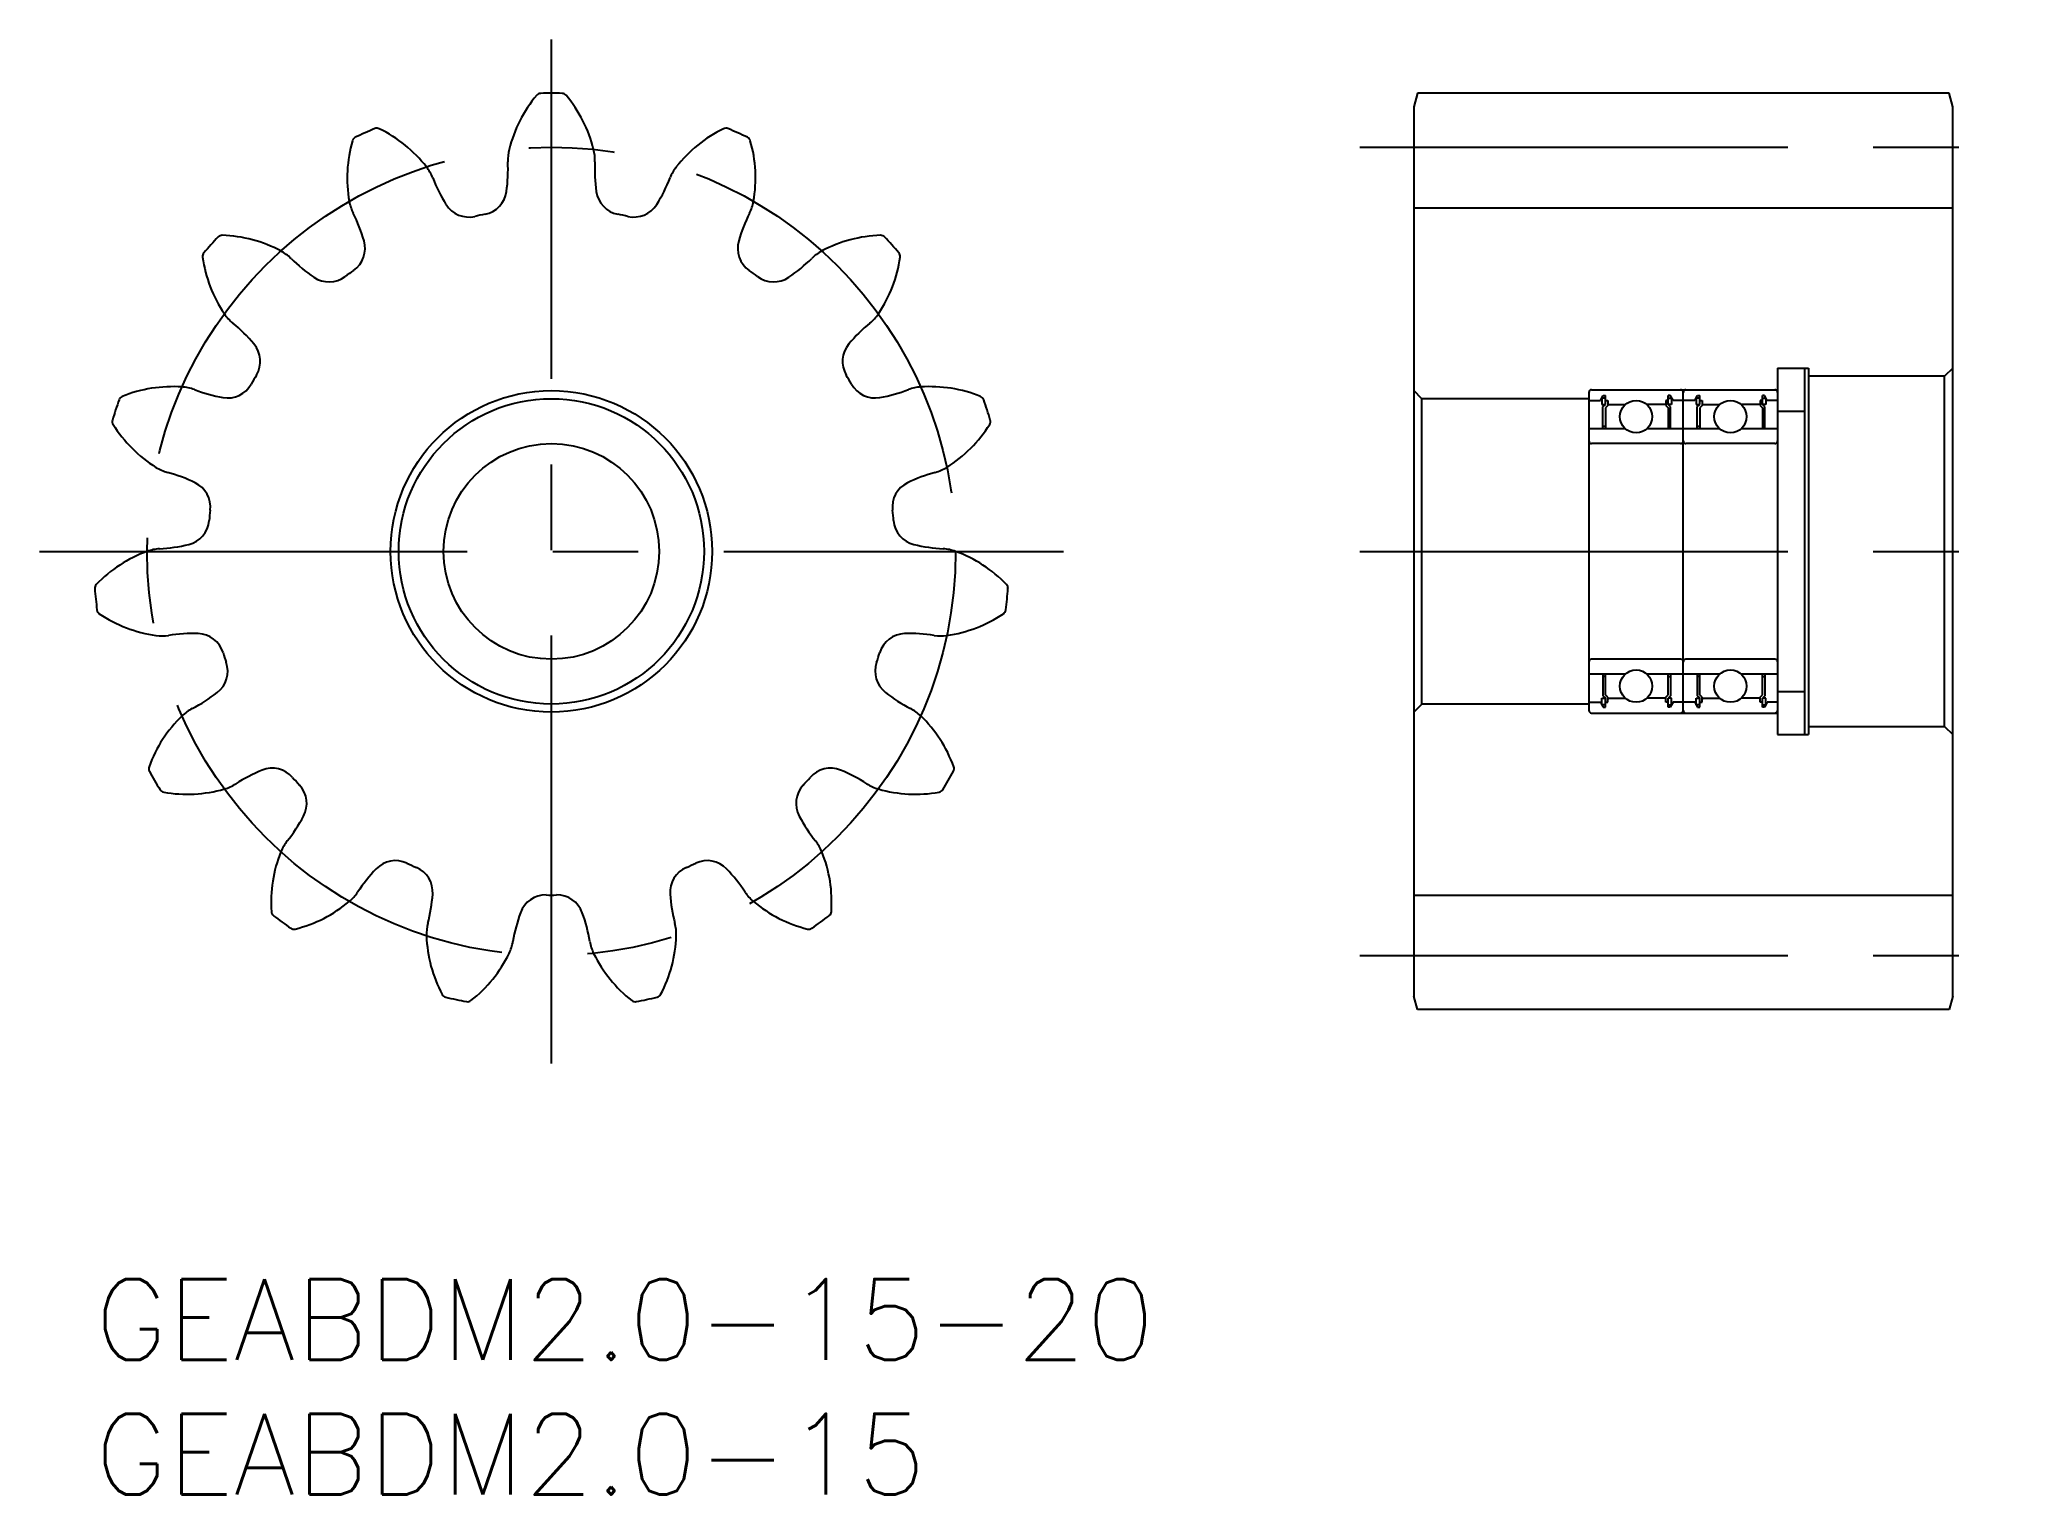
# Model space of a CAD drawing. Extents: x -2.1 to 70.9, y -8 to 46.
import ezdxf

# ---------------------------------------------------------------- set-up
doc = ezdxf.new("R2010")
doc.units = 0
doc.header["$LTSCALE"] = 0.5
doc.linetypes.add('CENTER', pattern=[50.8, 31.75, -6.35, 6.35, -6.35])
for name, color, linetype in [('MSM_CENTER', 1, 'CENTER'), ('MSM_CONTINUOUS', 7, 'CONTINUOUS'), ('MSM_PART_NUMBER', 7, 'CONTINUOUS')]:
    doc.layers.add(name, color=color, linetype=linetype)
doc.styles.get("Standard").update_dxf_attribs({"font": 'txt.shx', "height": 3, "bigfont": 'bigfont.shx'})

# ---------------------------------------------------------------- blocks, each defined once
blk = doc.blocks.new('*U6')
at = {"layer": 'MSM_PART_NUMBER'}
blk.add_text('GEABDM2.0-15-20', height=3, dxfattribs=at).set_placement((0, -3))
blk = doc.blocks.new('*U7')
at = {"layer": 'MSM_PART_NUMBER'}
blk.add_text('GEABDM2.0-15', height=3, dxfattribs=at).set_placement((0, -8))

msp = doc.modelspace()

# ---------------------------------------------------------------- linework, layer by layer
at = {"layer": 'MSM_CENTER'}
for p, q in [((16.944, 8), (16.944, 46)), ((46.944, 42), (70.944, 42)), ((-2.056, 27), (35.944, 27)), ((46.944, 27), (70.944, 27)), ((46.944, 12), (70.944, 12))]:
    msp.add_line(p, q, dxfattribs=at)
msp.add_circle((16.944, 27), 15, dxfattribs=at)
at = {"layer": 'MSM_CONTINUOUS'}
for p, q in [((49.078, 44), (48.944, 43.5)), ((68.81, 44), (49.078, 44)), ((68.944, 43.5), (68.81, 44)), ((48.944, 43.5), (48.944, 10.5)), ((68.944, 10.5), (68.944, 43.5)), ((48.944, 39.75), (68.944, 39.75)), ((62.444, 33.8), (62.444, 20.2)), ((62.444, 33.8), (63.594, 33.8)), ((63.444, 33.8), (63.444, 20.2)), ((63.594, 33.8), (63.594, 20.2)), ((68.944, 33.8), (68.644, 33.5)), ((49.244, 32.665), (48.944, 32.965)), ((55.444, 32.9), (55.444, 21.1)), ((55.544, 33), (62.444, 33)), ((58.944, 21.1), (58.944, 32.9)), ((68.644, 33.5), (63.594, 33.5)), ((68.644, 20.5), (68.644, 33.5)), ((55.444, 32.665), (49.244, 32.665)), ((49.244, 21.335), (49.244, 32.665)), ((55.444, 32.6), (55.874, 32.6)), ((55.874, 32.6), (55.978, 32.78)), ((55.926, 32.69), (55.926, 32.45)), ((56.054, 32.69), (55.926, 32.69)), ((55.926, 32.45), (56.054, 32.45)), ((55.964, 32.36), (56.054, 32.45)), ((55.964, 31.55), (55.964, 32.36)), ((55.978, 32.78), (56.054, 32.78)), ((56.054, 32.45), (56.054, 32.78)), ((56.054, 32.6), (56.144, 32.6)), ((56.144, 32.413), (56.054, 32.323)), ((56.054, 32.323), (56.054, 31.55)), ((56.144, 32.6), (56.144, 32.413)), ((56.144, 32.48), (56.174, 32.45)), ((56.174, 32.45), (56.798, 32.45)), ((58.264, 32.45), (57.591, 32.45)), ((58.294, 32.48), (58.264, 32.45)), ((58.294, 32.6), (58.294, 32.413)), ((58.384, 32.6), (58.294, 32.6)), ((58.294, 32.413), (58.384, 32.323)), ((58.384, 32.45), (58.384, 32.78)), ((58.46, 32.78), (58.384, 32.78)), ((58.384, 32.69), (58.512, 32.69)), ((58.512, 32.45), (58.384, 32.45)), ((58.474, 32.36), (58.384, 32.45)), ((58.384, 32.323), (58.384, 31.55)), ((58.564, 32.6), (58.46, 32.78)), ((58.474, 31.55), (58.474, 32.36)), ((58.512, 32.69), (58.512, 32.45)), ((59.374, 32.6), (58.564, 32.6)), ((59.374, 32.6), (59.478, 32.78)), ((59.426, 32.69), (59.426, 32.45)), ((59.554, 32.69), (59.426, 32.69)), ((59.426, 32.45), (59.554, 32.45)), ((59.464, 32.36), (59.554, 32.45)), ((59.464, 31.55), (59.464, 32.36)), ((59.478, 32.78), (59.554, 32.78)), ((59.554, 32.45), (59.554, 32.78)), ((59.554, 32.6), (59.644, 32.6)), ((59.644, 32.413), (59.554, 32.323)), ((59.554, 32.323), (59.554, 31.55)), ((59.644, 32.6), (59.644, 32.413)), ((59.644, 32.48), (59.674, 32.45)), ((59.674, 32.45), (60.298, 32.45)), ((61.764, 32.45), (61.091, 32.45)), ((61.794, 32.48), (61.764, 32.45)), ((61.794, 32.6), (61.794, 32.413)), ((61.884, 32.6), (61.794, 32.6)), ((61.794, 32.413), (61.884, 32.323)), ((61.884, 32.45), (61.884, 32.78)), ((61.96, 32.78), (61.884, 32.78)), ((61.884, 32.69), (62.012, 32.69)), ((62.012, 32.45), (61.884, 32.45)), ((61.974, 32.36), (61.884, 32.45)), ((61.884, 32.323), (61.884, 31.55)), ((62.064, 32.6), (61.96, 32.78)), ((61.974, 31.55), (61.974, 32.36)), ((62.012, 32.69), (62.012, 32.45)), ((62.444, 32.6), (62.064, 32.6)), ((62.444, 32.2), (63.444, 32.2)), ((56.798, 31.55), (55.444, 31.55)), ((56.054, 31.64), (55.964, 31.64)), ((60.298, 31.55), (57.591, 31.55)), ((58.384, 31.64), (58.474, 31.64)), ((59.554, 31.64), (59.464, 31.64)), ((62.444, 31.55), (61.091, 31.55)), ((61.884, 31.64), (61.974, 31.64)), ((58.844, 31), (55.544, 31)), ((62.344, 31), (59.044, 31)), ((58.844, 23), (55.544, 23)), ((62.344, 23), (59.044, 23)), ((56.798, 22.45), (55.444, 22.45)), ((55.964, 22.45), (55.964, 21.64)), ((56.054, 22.36), (55.964, 22.36)), ((56.054, 21.677), (56.054, 22.45)), ((60.298, 22.45), (57.591, 22.45)), ((58.384, 21.677), (58.384, 22.45)), ((58.384, 22.36), (58.474, 22.36)), ((58.474, 22.45), (58.474, 21.64)), ((59.464, 22.45), (59.464, 21.64)), ((59.554, 22.36), (59.464, 22.36)), ((59.554, 21.677), (59.554, 22.45)), ((62.444, 22.45), (61.091, 22.45)), ((61.884, 21.677), (61.884, 22.45)), ((61.884, 22.36), (61.974, 22.36)), ((61.974, 22.45), (61.974, 21.64)), ((49.244, 21.335), (48.944, 21.035)), ((55.444, 21.335), (49.244, 21.335)), ((55.444, 21.4), (55.874, 21.4)), ((55.874, 21.4), (55.978, 21.22)), ((55.926, 21.55), (56.054, 21.55)), ((55.926, 21.31), (55.926, 21.55)), ((56.054, 21.31), (55.926, 21.31)), ((55.964, 21.64), (56.054, 21.55)), ((55.978, 21.22), (56.054, 21.22)), ((56.144, 21.587), (56.054, 21.677)), ((56.054, 21.22), (56.054, 21.55)), ((56.054, 21.4), (56.144, 21.4)), ((56.144, 21.4), (56.144, 21.587)), ((56.144, 21.52), (56.174, 21.55)), ((56.174, 21.55), (56.798, 21.55)), ((58.264, 21.55), (57.591, 21.55)), ((58.294, 21.52), (58.264, 21.55)), ((58.294, 21.587), (58.384, 21.677)), ((58.294, 21.4), (58.294, 21.587)), ((58.384, 21.4), (58.294, 21.4)), ((58.474, 21.64), (58.384, 21.55)), ((58.384, 21.22), (58.384, 21.55)), ((58.512, 21.55), (58.384, 21.55)), ((58.384, 21.31), (58.512, 21.31)), ((58.46, 21.22), (58.384, 21.22)), ((58.564, 21.4), (58.46, 21.22)), ((58.512, 21.31), (58.512, 21.55)), ((59.374, 21.4), (58.564, 21.4)), ((59.374, 21.4), (59.478, 21.22)), ((59.426, 21.55), (59.554, 21.55)), ((59.426, 21.31), (59.426, 21.55)), ((59.554, 21.31), (59.426, 21.31)), ((59.464, 21.64), (59.554, 21.55)), ((59.478, 21.22), (59.554, 21.22)), ((59.644, 21.587), (59.554, 21.677)), ((59.554, 21.22), (59.554, 21.55)), ((59.554, 21.4), (59.644, 21.4)), ((59.644, 21.4), (59.644, 21.587)), ((59.644, 21.52), (59.674, 21.55)), ((59.674, 21.55), (60.298, 21.55)), ((61.764, 21.55), (61.091, 21.55)), ((61.794, 21.52), (61.764, 21.55)), ((61.794, 21.587), (61.884, 21.677)), ((61.794, 21.4), (61.794, 21.587)), ((61.884, 21.4), (61.794, 21.4)), ((61.974, 21.64), (61.884, 21.55)), ((61.884, 21.22), (61.884, 21.55)), ((62.012, 21.55), (61.884, 21.55)), ((61.884, 21.31), (62.012, 21.31)), ((61.96, 21.22), (61.884, 21.22)), ((62.064, 21.4), (61.96, 21.22)), ((62.012, 21.31), (62.012, 21.55)), ((62.444, 21.4), (62.064, 21.4)), ((62.444, 21.8), (63.444, 21.8)), ((55.544, 21), (62.444, 21)), ((63.594, 20.5), (68.644, 20.5)), ((68.644, 20.5), (68.944, 20.2)), ((62.444, 20.2), (63.594, 20.2)), ((48.944, 14.25), (68.944, 14.25)), ((49.078, 10), (48.944, 10.5)), ((68.944, 10.5), (68.81, 10)), ((68.81, 10), (49.078, 10))]:
    msp.add_line(p, q, dxfattribs=at)
for centre, radius in [((16.944, 27), 5.965), ((16.944, 27), 5.665), ((57.194, 32), 0.6), ((60.694, 32), 0.6), ((16.944, 27), 4), ((57.194, 22), 0.6), ((60.694, 22), 0.6)]:
    msp.add_circle(centre, radius, dxfattribs=at)
for centre, radius, start, end in [((20.228, 40.708), 5, 139.97151, 166), ((16.552, 43.795), 0.2, 91.33676, 139.97151), ((16.944, 27), 17, 88.66323, 91.33677), ((17.336, 43.795), 0.2, 40.02848, 88.66323), ((13.661, 40.708), 5, 14, 40.02849), ((9.755, 42.184), 0.2, 115.33677, 163.97151), ((16.944, 27), 17, 112.66323, 115.33677), ((10.471, 42.503), 0.2, 64.02848, 112.66323), ((8.369, 38.188), 5, 38, 64.02849), ((25.52, 38.188), 5, 115.97151, 142), ((23.418, 42.503), 0.2, 67.33677, 115.97151), ((16.944, 27), 17, 64.66323, 67.33677), ((24.134, 42.184), 0.2, 16.02848, 64.66323), ((14.368, 40.859), 5, 163.97151, 190), ((16.944, 41.527), 1.616, 165.99999, 182.62795), ((16.944, 41.527), 1.616, 357.37205, 14.00001), ((19.52, 40.859), 5, 350, 16.02849), ((11.036, 40.271), 1.616, 21.37205, 38.00001), ((9.336, 41.178), 6, 352.1081, 2.62796), ((24.552, 41.178), 6, 177.37204, 187.8919), ((22.853, 40.271), 1.616, 141.99999, 158.62795), ((18.128, 43.046), 6, 201.37204, 211.8919), ((14.289, 40.491), 1, 281.13438, 352.1081), ((19.6, 40.491), 1, 187.8919, 258.86562), ((15.761, 43.046), 6, 328.1081, 338.62796), ((11.036, 40.271), 1.616, 189.99999, 206.62795), ((4.228, 36.858), 6, 16.1081, 26.62796), ((13.883, 40.405), 1, 211.8919, 282.86563), ((16.944, 27), 12.75, 101.13438, 102.86562), ((16.944, 27), 12.75, 77.13438, 78.86562), ((20.006, 40.405), 1, 257.13438, 328.1081), ((29.661, 36.858), 6, 153.37204, 163.8919), ((22.853, 40.271), 1.616, 333.37205, 350.00001), ((4.725, 38.53), 0.2, 88.02848, 136.66323), ((4.56, 33.732), 5, 62, 88.02849), ((29.329, 33.732), 5, 91.97151, 118), ((29.164, 38.53), 0.2, 43.33677, 91.97151), ((4.201, 37.947), 0.2, 139.33677, 187.97151), ((16.944, 27), 17, 136.66323, 139.33677), ((6.149, 36.72), 1.616, 45.37205, 62.00001), ((9.031, 38.245), 1, 305.13438, 16.1081), ((24.857, 38.245), 1, 163.8919, 234.86561), ((27.74, 36.72), 1.616, 117.99999, 134.62795), ((16.944, 27), 17, 40.66323, 43.33677), ((29.688, 37.947), 0.2, 352.02848, 40.66323), ((8.954, 38.613), 5, 187.97151, 214), ((11.499, 42.141), 6, 225.37204, 235.8919), ((16.944, 27), 12.75, 125.13438, 126.86562), ((16.944, 27), 12.75, 53.13438, 54.86562), ((22.39, 42.141), 6, 304.1081, 314.62796), ((24.934, 38.613), 5, 326, 352.02849), ((8.695, 38.001), 1, 235.8919, 306.86563), ((25.194, 38.001), 1, 233.13438, 304.1081), ((6.149, 36.72), 1.616, 213.99999, 230.62795), ((27.74, 36.72), 1.616, 309.37205, 326.00001), ((1.318, 30.833), 6, 40.1081, 50.62796), ((32.571, 30.833), 6, 129.37204, 139.8919), ((5.142, 34.054), 1, 329.13438, 40.1081), ((28.747, 34.054), 1, 139.8919, 210.86561), ((2.892, 28.113), 5, 86, 112.02849), ((3.128, 31.489), 1.616, 69.37205, 86.00001), ((5.812, 38.617), 6, 249.37204, 259.8919), ((4.934, 33.694), 1, 259.8919, 330.86563), ((16.944, 27), 12.75, 149.13438, 150.86562), ((16.944, 27), 12.75, 29.13438, 30.86562), ((28.955, 33.694), 1, 209.13438, 280.1081), ((28.077, 38.617), 6, 280.1081, 290.62796), ((30.76, 31.489), 1.616, 93.99999, 110.62795), ((30.996, 28.113), 5, 67.97151, 94), ((55.544, 32.9), 0.1, 90, 180), ((58.844, 32.9), 0.1, 0, 90), ((59.044, 32.9), 0.1, 90, 180), ((62.344, 32.9), 0.1, 0, 90), ((16.944, 27), 17, 160.66323, 163.33677), ((1.092, 32.563), 0.2, 112.02848, 160.66323), ((32.797, 32.563), 0.2, 19.33677, 67.97151), ((16.944, 27), 17, 16.66323, 19.33677), ((0.85, 31.817), 0.2, 163.33677, 211.97151), ((4.922, 34.359), 5, 211.97151, 238), ((28.967, 34.359), 5, 302, 328.02849), ((33.039, 31.817), 0.2, 328.02848, 16.66323), ((55.544, 31.1), 0.1, 180, 270), ((58.844, 31.1), 0.1, 270, 0), ((59.044, 31.1), 0.1, 180, 270), ((62.344, 31.1), 0.1, 270, 0), ((3.128, 31.489), 1.616, 237.99999, 254.62795), ((1.11, 24.146), 6, 64.1081, 74.62796), ((32.779, 24.146), 6, 105.37204, 115.8919), ((30.76, 31.489), 1.616, 285.37205, 302.00001), ((3.293, 28.644), 1, 353.13438, 64.1081), ((30.596, 28.644), 1, 115.8919, 186.86561), ((16.944, 27), 12.75, 173.13438, 174.86562), ((16.944, 27), 12.75, 5.13438, 6.86562), ((3.25, 28.231), 1, 283.8919, 354.86563), ((30.639, 28.231), 1, 185.13438, 256.1081), ((2.497, 25.482), 1.616, 93.37205, 110.00001), ((2.049, 33.084), 6, 273.37204, 283.8919), ((31.84, 33.084), 6, 256.1081, 266.62796), ((31.392, 25.482), 1.616, 69.99999, 86.62795), ((3.654, 22.302), 5, 110, 136.02849), ((30.234, 22.302), 5, 43.97151, 70), ((0.2, 25.634), 0.2, 136.02848, 184.66323), ((16.944, 27), 17, 184.66323, 187.33677), ((16.944, 27), 17, 352.66323, 355.33677), ((33.689, 25.634), 0.2, 355.33677, 43.97151), ((0.282, 24.855), 0.2, 187.33677, 235.97151), ((33.607, 24.855), 0.2, 304.02848, 352.66323), ((2.968, 28.833), 5, 235.97151, 262), ((30.921, 28.833), 5, 278, 304.02849), ((2.497, 25.482), 1.616, 261.99999, 278.62795), ((3.64, 17.952), 6, 88.1081, 98.62796), ((3.805, 22.949), 1, 17.13439, 88.1081), ((30.084, 22.949), 1, 91.8919, 162.86561), ((30.249, 17.952), 6, 81.37204, 91.8919), ((31.392, 25.482), 1.616, 261.37205, 278.00001), ((3.933, 22.554), 1, 307.8919, 18.86563), ((16.944, 27), 12.75, 197.13438, 198.86562), ((29.956, 22.554), 1, 161.13438, 232.1081), ((16.944, 27), 12.75, 341.13438, 342.86562), ((55.544, 22.9), 0.1, 90, 180), ((58.844, 22.9), 0.1, 0, 90), ((59.044, 22.9), 0.1, 90, 180), ((62.344, 22.9), 0.1, 0, 90), ((4.364, 19.737), 1.616, 117.37205, 134.00001), ((0.862, 26.5), 6, 297.37204, 307.8919), ((33.027, 26.5), 6, 232.1081, 242.62796), ((29.525, 19.737), 1.616, 45.99999, 62.62795), ((6.714, 17.302), 5, 134, 160.02849), ((27.174, 17.302), 5, 19.97151, 46), ((55.544, 21.1), 0.1, 180, 270), ((58.844, 21.1), 0.1, 270, 0), ((59.044, 21.1), 0.1, 180, 270), ((62.344, 21.1), 0.1, 270, 0), ((2.203, 18.942), 0.2, 160.02848, 208.66323), ((31.686, 18.942), 0.2, 331.33677, 19.97151), ((16.944, 27), 17, 208.66323, 211.33677), ((4.364, 19.737), 1.616, 285.99999, 302.62795), ((8.47, 13.322), 6, 112.1081, 122.62796), ((6.588, 17.955), 1, 41.13438, 112.1081), ((16.944, 27), 12.75, 221.13438, 222.86562), ((6.866, 17.646), 1, 331.8919, 42.86563), ((27.022, 17.646), 1, 137.13438, 208.1081), ((16.944, 27), 12.75, 317.13438, 318.86562), ((27.3, 17.955), 1, 67.8919, 138.86561), ((25.419, 13.322), 6, 57.37204, 67.8919), ((29.525, 19.737), 1.616, 237.37205, 254.00001), ((16.944, 27), 17, 328.66323, 331.33677), ((2.595, 18.263), 0.2, 211.33677, 259.97151), ((3.431, 22.99), 5, 259.97151, 286), ((30.458, 22.99), 5, 254, 280.02849), ((31.294, 18.263), 0.2, 280.02848, 328.66323), ((2.456, 20.002), 6, 321.37204, 331.8919), ((31.433, 20.002), 6, 208.1081, 218.62796), ((8.406, 15.247), 1.616, 141.37205, 158.00001), ((25.483, 15.247), 1.616, 21.99999, 38.62795), ((11.543, 13.98), 5, 158, 184.02849), ((11.163, 14.525), 1, 65.13438, 136.1081), ((16.944, 27), 12.75, 245.13438, 246.86562), ((16.944, 27), 12.75, 293.13438, 294.86562), ((22.726, 14.525), 1, 43.8919, 114.86562), ((22.345, 13.98), 5, 355.97151, 22), ((14.766, 11.058), 6, 136.1081, 146.62796), ((11.542, 14.356), 1, 355.8919, 66.86563), ((22.347, 14.356), 1, 113.13438, 184.1081), ((19.123, 11.058), 6, 33.37204, 43.8919), ((6.23, 17.84), 5, 283.97151, 310), ((8.406, 15.247), 1.616, 309.99999, 326.62795), ((6.555, 14.714), 6, 345.37204, 355.8919), ((16.737, 13.252), 1, 89.13438, 160.1081), ((16.944, 27), 12.75, 269.13438, 270.86562), ((17.152, 13.252), 1, 19.8919, 90.86563), ((27.334, 14.714), 6, 184.1081, 194.62796), ((25.483, 15.247), 1.616, 213.37205, 230.00001), ((27.658, 17.84), 5, 230, 256.02849), ((6.755, 13.643), 0.2, 184.02848, 232.66323), ((16.944, 27), 17, 232.66323, 235.33677), ((13.924, 12.791), 1.616, 165.37205, 182.00001), ((21.438, 11.55), 6, 160.1081, 170.62796), ((12.45, 11.55), 6, 9.37204, 19.8919), ((19.965, 12.791), 1.616, 357.99999, 14.62795), ((16.944, 27), 17, 304.66323, 307.33677), ((27.134, 13.643), 0.2, 307.33677, 355.97151), ((7.389, 13.182), 0.2, 235.33677, 283.97151), ((17.306, 12.909), 5, 182, 208.02849), ((13.924, 12.791), 1.616, 333.99999, 350.62795), ((19.965, 12.791), 1.616, 189.37205, 206.00001), ((16.583, 12.909), 5, 331.97151, 358), ((26.499, 13.182), 0.2, 256.02848, 304.66323), ((10.882, 14.274), 5, 307.97151, 334), ((23.006, 14.274), 5, 206, 232.02849), ((13.069, 10.653), 0.2, 208.02848, 256.66323), ((16.944, 27), 17, 256.66323, 259.33677), ((13.836, 10.49), 0.2, 259.33677, 307.97151), ((20.053, 10.49), 0.2, 232.02848, 280.66323), ((16.944, 27), 17, 280.66323, 283.33677), ((20.82, 10.653), 0.2, 283.33677, 331.97151)]:
    msp.add_arc(centre, radius, start, end, dxfattribs=at)

# ---------------------------------------------------------------- block references
for name in ['*U6', '*U7']:
    msp.add_blockref(name, (0, 0), dxfattribs=at)

doc.saveas('drawing.dxf')
